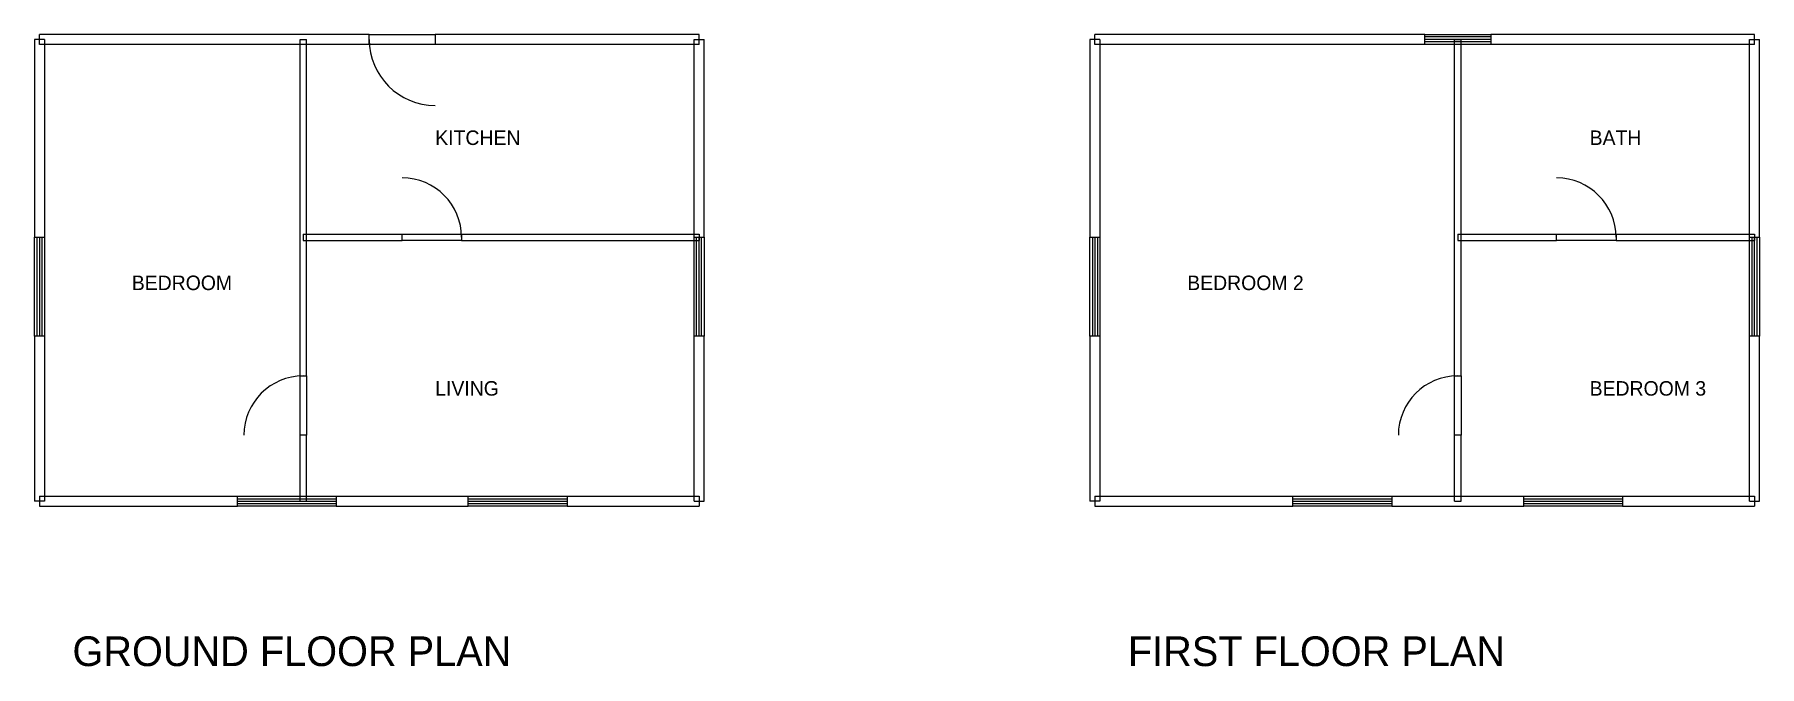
# Model space of a CAD drawing. Header units: metres. Extents: x -0.1 to 26.1, y -2.5 to 7.1.
import ezdxf

# ---------------------------------------------------------------- set-up
doc = ezdxf.new("R2010")
doc.units = ezdxf.units.M
for name, color, linetype in [('A-ANNO-TEXT', 2, 'Continuous'), ('A-DOOR', 3, 'Continuous'), ('A-GLAZ', 4, 'Continuous'), ('A-WALL', 7, 'Continuous')]:
    doc.layers.add(name, color=color, linetype=linetype)

msp = doc.modelspace()

# ---------------------------------------------------------------- linework, layer by layer
at = {"layer": 'A-DOOR'}
for points in [[(6, 6.925), (5, 6.925), (5, 7.075), (6, 7.075)], [(5.5, 4.05), (6.4, 4.05), (6.4, 3.95), (5.5, 3.95)], [(23, 4.05), (23.9, 4.05), (23.9, 3.95), (23, 3.95)], [(3.95, 1), (3.95, 1.9), (4.05, 1.9), (4.05, 1)], [(21.45, 1), (21.45, 1.9), (21.55, 1.9), (21.55, 1)]]:
    msp.add_lwpolyline(points, close=True, dxfattribs=at)
for centre, radius, start, end in [((6, 7), 1, 180, 270), ((5.5, 4), 0.9, 0, 90), ((23, 4), 0.9, 0, 90), ((4, 1), 0.9, 90, 180), ((21.5, 1), 0.9, 90, 180)]:
    msp.add_arc(centre, radius, start, end, dxfattribs=at)
at = {"layer": 'A-GLAZ'}
for p, q in [((22, 7.0375), (21, 7.0375)), ((22, 7), (21, 7)), ((22, 6.9625), (21, 6.9625)), ((-0.0375, 4), (-0.0375, 2.5)), ((0, 4), (0, 2.5)), ((0.0375, 4), (0.0375, 2.5)), ((9.9625, 2.5), (9.9625, 4)), ((10, 2.5), (10, 4)), ((10.0375, 2.5), (10.0375, 4)), ((15.9625, 4), (15.9625, 2.5)), ((16, 4), (16, 2.5)), ((16.0375, 4), (16.0375, 2.5)), ((25.9625, 2.5), (25.9625, 4)), ((26, 2.5), (26, 4)), ((26.0375, 2.5), (26.0375, 4)), ((3, 0.0375), (4.5, 0.0375)), ((3, 0), (4.5, 0)), ((6.5, 0.0375), (8, 0.0375)), ((6.5, 0), (8, 0)), ((19, 0.0375), (20.5, 0.0375)), ((19, 0), (20.5, 0)), ((22.5, 0.0375), (24, 0.0375)), ((22.5, 0), (24, 0)), ((3, -0.0375), (4.5, -0.0375)), ((6.5, -0.0375), (8, -0.0375)), ((19, -0.0375), (20.5, -0.0375)), ((22.5, -0.0375), (24, -0.0375))]:
    msp.add_line(p, q, dxfattribs=at)
for points in [[(22, 6.925), (21, 6.925), (21, 7.075), (22, 7.075)], [(0.075, 4), (0.075, 2.5), (-0.075, 2.5), (-0.075, 4)], [(9.925, 2.5), (9.925, 4), (10.075, 4), (10.075, 2.5)], [(16.075, 4), (16.075, 2.5), (15.925, 2.5), (15.925, 4)], [(25.925, 2.5), (25.925, 4), (26.075, 4), (26.075, 2.5)], [(3, 0.075), (4.5, 0.075), (4.5, -0.075), (3, -0.075)], [(6.5, 0.075), (8, 0.075), (8, -0.075), (6.5, -0.075)], [(19, 0.075), (20.5, 0.075), (20.5, -0.075), (19, -0.075)], [(22.5, 0.075), (24, 0.075), (24, -0.075), (22.5, -0.075)]]:
    msp.add_lwpolyline(points, close=True, dxfattribs=at)
at = {"layer": 'A-WALL'}
for p, q in [((5, 7.075), (0, 7.075)), ((0, 6.925), (0, 7.075)), ((10, 7.075), (6, 7.075)), ((10, 6.925), (10, 7.075)), ((21, 7.075), (16, 7.075)), ((16, 6.925), (16, 7.075)), ((26, 7.075), (22, 7.075)), ((26, 6.925), (26, 7.075)), ((-0.075, 7), (-0.075, 4)), ((0.075, 7), (-0.075, 7)), ((5, 6.925), (0, 6.925)), ((0.075, 7), (0.075, 4)), ((3.95, 1.9), (3.95, 7)), ((3.95, 7), (4.05, 7)), ((4.05, 1.9), (4.05, 7)), ((10, 6.925), (6, 6.925)), ((9.925, 4), (9.925, 7)), ((9.925, 7), (10.075, 7)), ((10.075, 4), (10.075, 7)), ((15.925, 7), (15.925, 4)), ((16.075, 7), (15.925, 7)), ((21, 6.925), (16, 6.925)), ((16.075, 7), (16.075, 4)), ((21.45, 1.9), (21.45, 7)), ((21.45, 7), (21.55, 7)), ((21.55, 1.9), (21.55, 7)), ((26, 6.925), (22, 6.925)), ((25.925, 4), (25.925, 7)), ((25.925, 7), (26.075, 7)), ((26.075, 4), (26.075, 7)), ((4, 4.05), (5.5, 4.05)), ((4, 4.05), (4, 3.95)), ((4, 3.95), (5.5, 3.95)), ((6.4, 4.05), (10, 4.05)), ((6.4, 3.95), (10, 3.95)), ((10, 4.05), (10, 3.95)), ((21.5, 4.05), (23, 4.05)), ((21.5, 4.05), (21.5, 3.95)), ((21.5, 3.95), (23, 3.95)), ((23.9, 4.05), (26, 4.05)), ((23.9, 3.95), (26, 3.95)), ((26, 4.05), (26, 3.95)), ((-0.075, 2.5), (-0.075, 0)), ((0.075, 2.5), (0.075, 0)), ((9.925, 0), (9.925, 2.5)), ((10.075, 0), (10.075, 2.5)), ((15.925, 2.5), (15.925, 0)), ((16.075, 2.5), (16.075, 0)), ((25.925, 0), (25.925, 2.5)), ((26.075, 0), (26.075, 2.5)), ((3.95, 0), (3.95, 1)), ((4.05, 0), (4.05, 1)), ((21.45, 0), (21.45, 1)), ((21.55, 0), (21.55, 1)), ((0.075, 0), (-0.075, 0)), ((0, 0.075), (3, 0.075)), ((0, 0.075), (0, -0.075)), ((3.95, 0), (4.05, 0)), ((4.5, 0.075), (6.5, 0.075)), ((8, 0.075), (10, 0.075)), ((9.925, 0), (10.075, 0)), ((10, 0.075), (10, -0.075)), ((16.075, 0), (15.925, 0)), ((16, 0.075), (19, 0.075)), ((16, 0.075), (16, -0.075)), ((20.5, 0.075), (22.5, 0.075)), ((21.45, 0), (21.55, 0)), ((24, 0.075), (26, 0.075)), ((25.925, 0), (26.075, 0)), ((26, 0.075), (26, -0.075)), ((0, -0.075), (3, -0.075)), ((4.5, -0.075), (6.5, -0.075)), ((8, -0.075), (10, -0.075)), ((16, -0.075), (19, -0.075)), ((20.5, -0.075), (22.5, -0.075)), ((24, -0.075), (26, -0.075))]:
    msp.add_line(p, q, dxfattribs=at)

# ---------------------------------------------------------------- texts
at = {"layer": 'A-ANNO-TEXT'}
for s, height, p in [('KITCHEN', 0.22, (6, 5.4)), ('BATH', 0.22, (23.5, 5.4)), ('BEDROOM', 0.22, (1.4, 3.2)), ('BEDROOM 2', 0.22, (17.4, 3.2)), ('LIVING', 0.22, (6, 1.6)), ('BEDROOM 3', 0.22, (23.5, 1.6)), ('GROUND FLOOR PLAN', 0.45, (0.5, -2.5)), ('FIRST FLOOR PLAN', 0.45, (16.5, -2.5))]:
    msp.add_text(s, height=height, dxfattribs=at).set_placement(p)

doc.saveas('drawing.dxf')
